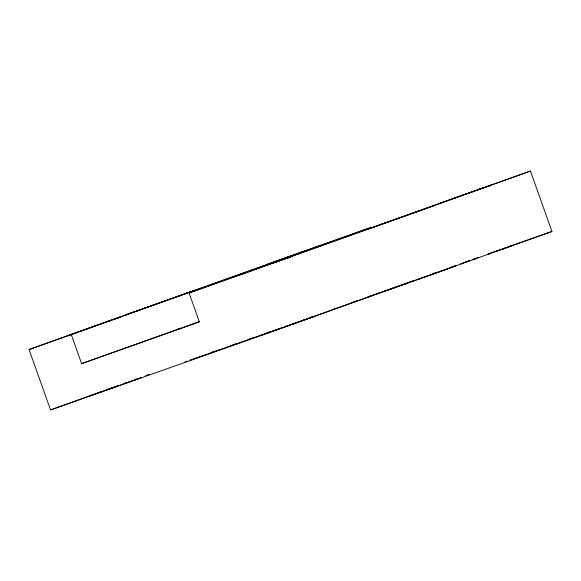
<?xml version="1.0" encoding="UTF-8"?>
<svg xmlns="http://www.w3.org/2000/svg" width="581" height="581" viewBox="0 0 581 581"><rect width="100%" height="100%" fill="white"/><g stroke="black" fill="none" stroke-linecap="round" stroke-linejoin="round"><path stroke-width="0.87" d="M312.738 316.972L313.348 316.761L266.57 333.45M117.028 318.642L117.754 318.272M288.016 258.146L291.234 256.577M316.979 247.107L320.792 245.313L315.178 247.346M488.708 186.24L491.795 184.823L478.403 189.631M118.401 317.952L120.238 317.073M29.05 349.544L370.417 227.629L29.05 349.544L50.562 409.946L251.638 338.839L551.95 231.456L530.438 171.054L189.072 292.969L199.399 321.968L81.63 363.633L71.303 334.634M530.438 171.054L189.072 292.969M50.562 409.946L102.663 391.158M141.96 377.403L137.53 379.001M389.27 289.621L388.377 289.955L390.919 289.077M147.451 375.173L148.01 374.97M212.682 351.984L213.242 351.781M460.886 263.876L461.859 263.52M179.5 328.614L177.939 329.18L199.508 321.547M148.692 374.723L149.506 374.433M211.179 352.522L211.992 352.231M261.908 335.055L260.223 335.673L265.532 333.821M389.829 289.418L390.512 289.171M244.514 273.179L238.689 275.285L251.391 270.804M107.761 389.321L118.8 385.348M124.261 383.38L126.556 382.559M94.028 394.434L89.234 396.169L93.577 394.652M262.539 334.83L265.016 333.937M393.315 288.161L391.325 288.88M394.477 287.748L397.135 286.796M448.576 268.56L455.983 265.88L449.2 268.255M462.498 263.295L463.231 263.026M509.399 246.642L502.696 249.038M510.227 246.344L513.299 245.226L511.28 245.923M78.304 331.962L67.723 335.767L94.703 326.21M113.941 319.347L120.848 316.848L102.067 323.486M177.423 296.513L192.66 291.03L125.046 315.105L161.511 302.185M84.085 329.892L110.245 320.668M453.514 198.404L473.842 191.258M250.658 270.978L291.836 256.359L273.891 262.801M389.677 221.368L366.865 229.553L434.479 205.478L411.631 213.677M447.951 200.394L438.67 203.735L460.668 195.957M81.63 363.633L178.418 329.006M135.584 379.32L137.944 378.478M95.03 394.071L96.112 393.686M145.511 375.769L147.705 374.992M97.274 393.272L102.597 391.369M136.528 379.357L133.049 380.606M105.597 390.294L117.013 386.227M131.749 381.071L94.536 394.31M190.263 360.176L190.684 360.024M193.248 359.109L204.352 355.136M211.186 352.689L220.584 349.326M230.839 345.659L236.816 343.524M248.777 339.239L253.047 337.714M266.715 332.826L269.279 331.904M473.544 259.337L475.018 258.806M266.018 333.581L278.146 329.245M307.472 318.715L306.354 319.107M308.453 318.359L398.152 286.266M400.716 285.351L411.827 281.378M495.353 251.66L496.915 251.108M498.433 250.564L501.33 249.525M401.841 285.111L403.577 284.487M404.18 284.276L405.385 283.84M406.01 283.615L407.266 283.172M412.241 281.226L413.142 280.906L412.321 281.189M465.977 262.046L467.059 261.653M447.196 269.054L418.473 279.308M303.159 251.646L267.659 264.239L320.182 245.523M461.459 195.572L491.243 185.005M392.778 220.395L409.605 214.404M185.128 361.84L187.227 361.091M472.854 259.671L474.307 259.155M496.109 251.297L497.648 250.745M487.967 254.195L489.63 253.599M125.162 383.329L129.65 381.732M423.738 277.297L427.957 275.793M428.655 275.547L431.407 274.573M432.09 274.326L437.972 272.235M438.59 272.017L447.871 268.727M487.161 254.58L490.487 253.396M284.668 326.921L288.009 325.73M292.962 323.966L296.15 322.833M299.193 321.751L300.646 321.235M303.493 320.124L304.037 319.935M304.604 319.732L305.773 319.318M421.61 278.052L391.797 288.764M432.889 273.535L435.452 272.627M450.812 267.195L455.076 265.684M465.316 262.06L469.586 260.549M473.856 259.046L478.119 257.536M488.36 253.912L499.457 249.983M502.87 248.777L508.934 246.751M509.697 246.366L551.95 231.456M464.524 262.619L466.528 261.915M505.804 247.855L501.999 249.205M333.712 308.998L336.276 308.09M351.658 302.65L357.635 300.537M367.889 296.906L378.994 292.977M384.121 291.161L411.464 281.495M467.654 261.515L470.123 260.637M131.045 381.238L132.381 380.766M134.85 379.887L137.022 379.124M190.19 360.213L199.588 356.887M203.009 355.681L264.522 333.915M267.086 333.007L283.317 327.263M285.031 326.66L312.796 316.943M509.806 246.438L510.59 246.17M462.868 263.208L463.653 262.932M137.98 378.783L140.326 377.955M461.096 263.825L462.178 263.447M140.922 377.752L141.8 377.439L141.038 377.49M147.225 375.282L147.727 375.108M510.96 245.625L511.984 245.458M311.009 317.161L312.636 316.921"/></g></svg>
